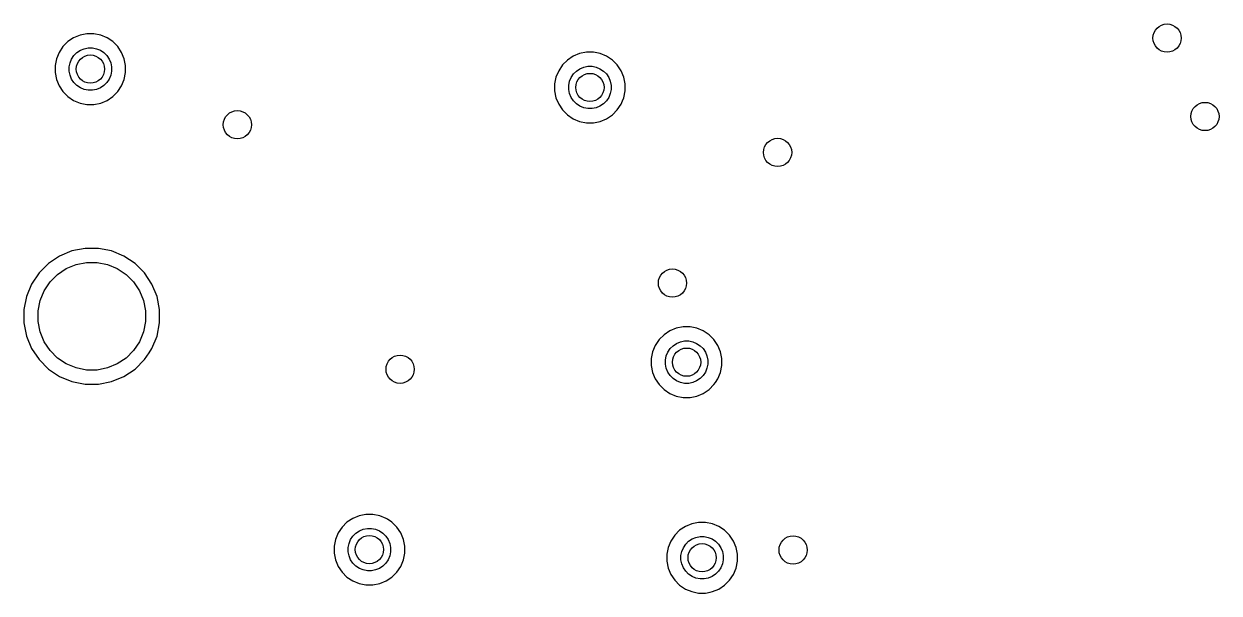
# Model space of a CAD drawing. Extents: x 76.5 to 170.2, y -170.2 to -83.1.
# Drawn here: x 116.35 to 133.29, y -130.2 to -122.14 of the extents above; entities that cross this region are included whole.
import ezdxf

# ---------------------------------------------------------------- set-up
doc = ezdxf.new("R2010")
doc.units = 0
doc.header["$MEASUREMENT"] = 0
doc.layers.add('BLACK', color=7, linetype='CONTINUOUS')

msp = doc.modelspace()

# ---------------------------------------------------------------- linework, layer by layer
at = {"layer": 'BLACK', "linetype": 'CONTINUOUS'}
for p, q in [((117.147, -122.295), (117.056, -122.333)), ((117.244, -122.276), (117.147, -122.295)), ((117.342, -122.276), (117.244, -122.276)), ((117.439, -122.295), (117.342, -122.276)), ((117.53, -122.333), (117.439, -122.295)), ((116.905, -122.457), (116.85, -122.539)), ((116.974, -122.387), (116.905, -122.457)), ((117.056, -122.333), (116.974, -122.387)), ((117.612, -122.387), (117.53, -122.333)), ((117.681, -122.457), (117.612, -122.387)), ((117.736, -122.539), (117.681, -122.457)), ((116.812, -122.63), (116.793, -122.726)), ((116.85, -122.539), (116.812, -122.63)), ((117.005, -122.688), (117.027, -122.634)), ((117.027, -122.634), (117.06, -122.584)), ((117.06, -122.584), (117.102, -122.543)), ((117.102, -122.543), (117.151, -122.51)), ((117.151, -122.51), (117.206, -122.487)), ((117.206, -122.487), (117.264, -122.476)), ((117.264, -122.476), (117.323, -122.476)), ((117.323, -122.476), (117.381, -122.487)), ((117.381, -122.487), (117.435, -122.51)), ((117.435, -122.51), (117.484, -122.543)), ((117.484, -122.543), (117.526, -122.584)), ((117.526, -122.584), (117.559, -122.634)), ((117.559, -122.634), (117.582, -122.688)), ((117.774, -122.63), (117.736, -122.539)), ((117.793, -122.726), (117.774, -122.63)), ((124.136, -122.593), (124.054, -122.647)), ((124.227, -122.555), (124.136, -122.593)), ((124.324, -122.536), (124.227, -122.555)), ((124.422, -122.536), (124.324, -122.536)), ((124.519, -122.555), (124.422, -122.536)), ((124.61, -122.593), (124.519, -122.555)), ((124.692, -122.647), (124.61, -122.593)), ((116.793, -122.726), (116.793, -122.825)), ((116.993, -122.746), (117.005, -122.688)), ((116.993, -122.805), (116.993, -122.746)), ((117.005, -122.863), (116.993, -122.805)), ((117.582, -122.688), (117.593, -122.746)), ((117.593, -122.805), (117.582, -122.863)), ((117.593, -122.746), (117.593, -122.805)), ((117.793, -122.825), (117.793, -122.726)), ((123.93, -122.799), (123.892, -122.89)), ((123.985, -122.717), (123.93, -122.799)), ((124.054, -122.647), (123.985, -122.717)), ((124.14, -122.844), (124.182, -122.803)), ((124.182, -122.803), (124.231, -122.77)), ((124.231, -122.77), (124.286, -122.747)), ((124.286, -122.747), (124.344, -122.736)), ((124.344, -122.736), (124.403, -122.736)), ((124.403, -122.736), (124.461, -122.747)), ((124.461, -122.747), (124.515, -122.77)), ((124.515, -122.77), (124.564, -122.803)), ((124.564, -122.803), (124.606, -122.844)), ((124.761, -122.717), (124.692, -122.647)), ((124.816, -122.799), (124.761, -122.717)), ((124.854, -122.89), (124.816, -122.799)), ((116.793, -122.825), (116.812, -122.922)), ((116.812, -122.922), (116.85, -123.013)), ((117.027, -122.918), (117.005, -122.863)), ((117.06, -122.967), (117.027, -122.918)), ((117.102, -123.009), (117.06, -122.967)), ((117.526, -122.967), (117.484, -123.009)), ((117.559, -122.918), (117.526, -122.967)), ((117.582, -122.863), (117.559, -122.918)), ((117.736, -123.013), (117.772, -122.925)), ((117.772, -122.925), (117.774, -122.922)), ((117.772, -122.925), (117.772, -122.925)), ((117.774, -122.922), (117.793, -122.825)), ((123.892, -122.89), (123.873, -122.986)), ((124.073, -123.006), (124.085, -122.948)), ((124.085, -122.948), (124.107, -122.894)), ((124.107, -122.894), (124.14, -122.844)), ((124.606, -122.844), (124.639, -122.894)), ((124.639, -122.894), (124.662, -122.948)), ((124.662, -122.948), (124.673, -123.006)), ((124.873, -122.986), (124.854, -122.89)), ((116.85, -123.013), (116.905, -123.094)), ((116.905, -123.094), (116.974, -123.164)), ((117.151, -123.042), (117.102, -123.009)), ((117.206, -123.064), (117.151, -123.042)), ((117.264, -123.076), (117.206, -123.064)), ((117.323, -123.076), (117.264, -123.076)), ((117.381, -123.064), (117.323, -123.076)), ((117.435, -123.042), (117.381, -123.064)), ((117.484, -123.009), (117.435, -123.042)), ((117.612, -123.164), (117.681, -123.094)), ((117.681, -123.094), (117.736, -123.013)), ((123.873, -122.986), (123.873, -123.085)), ((123.873, -123.085), (123.892, -123.182)), ((124.073, -123.065), (124.073, -123.006)), ((124.085, -123.123), (124.073, -123.065)), ((124.107, -123.178), (124.085, -123.123)), ((124.662, -123.123), (124.639, -123.178)), ((124.673, -123.065), (124.662, -123.123)), ((124.673, -123.006), (124.673, -123.065)), ((124.854, -123.182), (124.873, -123.085)), ((124.873, -123.085), (124.873, -122.986)), ((116.974, -123.164), (117.056, -123.219)), ((117.056, -123.219), (117.147, -123.256)), ((117.147, -123.256), (117.244, -123.276)), ((117.244, -123.276), (117.342, -123.276)), ((117.342, -123.276), (117.439, -123.256)), ((117.439, -123.256), (117.53, -123.219)), ((117.53, -123.219), (117.612, -123.164)), ((123.892, -123.182), (123.93, -123.273)), ((123.93, -123.273), (123.985, -123.354)), ((124.14, -123.227), (124.107, -123.178)), ((124.182, -123.269), (124.14, -123.227)), ((124.231, -123.302), (124.182, -123.269)), ((124.286, -123.324), (124.231, -123.302)), ((124.515, -123.302), (124.461, -123.324)), ((124.564, -123.269), (124.515, -123.302)), ((124.606, -123.227), (124.564, -123.269)), ((124.639, -123.178), (124.606, -123.227)), ((124.761, -123.354), (124.816, -123.273)), ((124.816, -123.273), (124.836, -123.224)), ((124.836, -123.224), (124.854, -123.182)), ((124.836, -123.224), (124.836, -123.224)), ((123.985, -123.354), (124.054, -123.424)), ((124.054, -123.424), (124.136, -123.479)), ((124.136, -123.479), (124.227, -123.516)), ((124.344, -123.336), (124.286, -123.324)), ((124.403, -123.336), (124.344, -123.336)), ((124.461, -123.324), (124.403, -123.336)), ((124.519, -123.516), (124.61, -123.479)), ((124.61, -123.479), (124.692, -123.424)), ((124.692, -123.424), (124.761, -123.354)), ((124.227, -123.516), (124.324, -123.536)), ((124.324, -123.536), (124.422, -123.536)), ((124.422, -123.536), (124.519, -123.516)), ((117.218, -125.314), (117.032, -125.351)), ((117.408, -125.314), (117.218, -125.314)), ((117.594, -125.351), (117.408, -125.314)), ((116.857, -125.423), (116.7, -125.528)), ((117.032, -125.351), (116.857, -125.423)), ((117.091, -125.543), (117.238, -125.514)), ((117.238, -125.514), (117.388, -125.514)), ((117.388, -125.514), (117.535, -125.543)), ((117.769, -125.423), (117.594, -125.351)), ((117.926, -125.528), (117.769, -125.423)), ((116.566, -125.662), (116.461, -125.82)), ((116.7, -125.528), (116.566, -125.662)), ((116.721, -125.79), (116.827, -125.684)), ((116.827, -125.684), (116.952, -125.6)), ((116.952, -125.6), (117.091, -125.543)), ((117.535, -125.543), (117.674, -125.6)), ((117.674, -125.6), (117.799, -125.684)), ((117.799, -125.684), (117.905, -125.79)), ((118.06, -125.662), (117.926, -125.528)), ((118.166, -125.82), (118.06, -125.662)), ((116.461, -125.82), (116.388, -125.995)), ((116.638, -125.915), (116.721, -125.79)), ((117.905, -125.79), (117.988, -125.915)), ((118.238, -125.995), (118.166, -125.82)), ((116.388, -125.995), (116.351, -126.181)), ((116.58, -126.053), (116.638, -125.915)), ((117.988, -125.915), (118.046, -126.053)), ((118.275, -126.181), (118.238, -125.995)), ((116.351, -126.181), (116.351, -126.37)), ((116.551, -126.201), (116.58, -126.053)), ((118.046, -126.053), (118.075, -126.201)), ((118.275, -126.37), (118.275, -126.181)), ((116.551, -126.351), (116.551, -126.201)), ((116.58, -126.498), (116.551, -126.351)), ((118.075, -126.351), (118.046, -126.498)), ((118.075, -126.201), (118.075, -126.351)), ((116.351, -126.37), (116.388, -126.556)), ((116.638, -126.637), (116.58, -126.498)), ((118.046, -126.498), (117.988, -126.637)), ((118.238, -126.556), (118.275, -126.37)), ((125.506, -126.483), (125.424, -126.537)), ((125.597, -126.445), (125.506, -126.483)), ((125.694, -126.426), (125.597, -126.445)), ((125.792, -126.426), (125.694, -126.426)), ((125.889, -126.445), (125.792, -126.426)), ((125.98, -126.483), (125.889, -126.445)), ((126.062, -126.537), (125.98, -126.483)), ((116.388, -126.556), (116.461, -126.731)), ((116.721, -126.761), (116.638, -126.637)), ((117.988, -126.637), (117.905, -126.761)), ((118.166, -126.731), (118.238, -126.556)), ((125.3, -126.689), (125.262, -126.78)), ((125.355, -126.607), (125.3, -126.689)), ((125.424, -126.537), (125.355, -126.607)), ((125.51, -126.734), (125.552, -126.693)), ((125.552, -126.693), (125.601, -126.66)), ((125.601, -126.66), (125.656, -126.637)), ((125.656, -126.637), (125.714, -126.626)), ((125.714, -126.626), (125.773, -126.626)), ((125.773, -126.626), (125.831, -126.637)), ((125.831, -126.637), (125.885, -126.66)), ((125.885, -126.66), (125.934, -126.693)), ((125.934, -126.693), (125.976, -126.734)), ((126.131, -126.607), (126.062, -126.537)), ((126.186, -126.689), (126.131, -126.607)), ((126.224, -126.78), (126.186, -126.689)), ((116.461, -126.731), (116.566, -126.889)), ((116.827, -126.868), (116.721, -126.761)), ((116.952, -126.951), (116.827, -126.868)), ((117.799, -126.868), (117.674, -126.951)), ((117.905, -126.761), (117.799, -126.868)), ((118.06, -126.889), (118.124, -126.793)), ((118.124, -126.793), (118.166, -126.731)), ((118.124, -126.793), (118.124, -126.793)), ((125.262, -126.78), (125.243, -126.876)), ((125.443, -126.896), (125.455, -126.838)), ((125.455, -126.838), (125.477, -126.784)), ((125.477, -126.784), (125.51, -126.734)), ((125.976, -126.734), (126.009, -126.784)), ((126.009, -126.784), (126.032, -126.838)), ((126.032, -126.838), (126.043, -126.896)), ((126.243, -126.876), (126.224, -126.78)), ((116.566, -126.889), (116.7, -127.023)), ((116.7, -127.023), (116.857, -127.128)), ((117.091, -127.008), (116.952, -126.951)), ((117.238, -127.038), (117.091, -127.008)), ((117.388, -127.038), (117.238, -127.038)), ((117.535, -127.008), (117.388, -127.038)), ((117.674, -126.951), (117.535, -127.008)), ((117.769, -127.128), (117.926, -127.023)), ((117.926, -127.023), (118.06, -126.889)), ((125.243, -126.876), (125.243, -126.975)), ((125.243, -126.975), (125.262, -127.072)), ((125.443, -126.955), (125.443, -126.896)), ((125.455, -127.013), (125.443, -126.955)), ((125.477, -127.068), (125.455, -127.013)), ((126.032, -127.013), (126.009, -127.068)), ((126.043, -126.955), (126.032, -127.013)), ((126.043, -126.896), (126.043, -126.955)), ((126.224, -127.072), (126.243, -126.975)), ((126.243, -126.975), (126.243, -126.876)), ((116.857, -127.128), (117.032, -127.201)), ((117.032, -127.201), (117.218, -127.238)), ((117.408, -127.238), (117.594, -127.201)), ((117.594, -127.201), (117.769, -127.128)), ((125.262, -127.072), (125.3, -127.163)), ((125.3, -127.163), (125.355, -127.244)), ((125.51, -127.117), (125.477, -127.068)), ((125.552, -127.159), (125.51, -127.117)), ((125.601, -127.192), (125.552, -127.159)), ((125.656, -127.214), (125.601, -127.192)), ((125.885, -127.192), (125.831, -127.214)), ((125.934, -127.159), (125.885, -127.192)), ((125.976, -127.117), (125.934, -127.159)), ((126.009, -127.068), (125.976, -127.117)), ((126.151, -127.215), (126.186, -127.163)), ((126.186, -127.163), (126.224, -127.072)), ((117.218, -127.238), (117.408, -127.238)), ((125.355, -127.244), (125.424, -127.314)), ((125.424, -127.314), (125.506, -127.369)), ((125.506, -127.369), (125.597, -127.406)), ((125.714, -127.226), (125.656, -127.214)), ((125.773, -127.226), (125.714, -127.226)), ((125.831, -127.214), (125.773, -127.226)), ((125.889, -127.406), (125.98, -127.369)), ((125.98, -127.369), (126.062, -127.314)), ((126.062, -127.314), (126.131, -127.244)), ((126.131, -127.244), (126.151, -127.216)), ((126.151, -127.216), (126.151, -127.215)), ((125.597, -127.406), (125.694, -127.426)), ((125.694, -127.426), (125.792, -127.426)), ((125.792, -127.426), (125.889, -127.406)), ((120.929, -129.192), (120.86, -129.262)), ((121.011, -129.138), (120.929, -129.192)), ((121.102, -129.1), (121.011, -129.138)), ((121.199, -129.081), (121.102, -129.1)), ((121.297, -129.081), (121.199, -129.081)), ((121.394, -129.1), (121.297, -129.081)), ((121.485, -129.138), (121.394, -129.1)), ((121.503, -129.15), (121.485, -129.138)), ((121.567, -129.192), (121.503, -129.15)), ((121.636, -129.262), (121.567, -129.192)), ((125.817, -129.215), (125.726, -129.253)), ((125.914, -129.196), (125.817, -129.215)), ((126.012, -129.196), (125.914, -129.196)), ((126.109, -129.215), (126.012, -129.196)), ((126.2, -129.253), (126.109, -129.215)), ((120.805, -129.344), (120.767, -129.435)), ((120.86, -129.262), (120.805, -129.344)), ((120.982, -129.439), (121.015, -129.389)), ((121.015, -129.389), (121.057, -129.348)), ((121.057, -129.348), (121.106, -129.315)), ((121.106, -129.315), (121.161, -129.292)), ((121.161, -129.292), (121.219, -129.281)), ((121.219, -129.281), (121.278, -129.281)), ((121.278, -129.281), (121.336, -129.292)), ((121.336, -129.292), (121.39, -129.315)), ((121.39, -129.315), (121.439, -129.348)), ((121.439, -129.348), (121.481, -129.389)), ((121.481, -129.389), (121.514, -129.439)), ((121.691, -129.344), (121.636, -129.262)), ((121.729, -129.435), (121.691, -129.344)), ((125.575, -129.377), (125.52, -129.459)), ((125.644, -129.307), (125.575, -129.377)), ((125.726, -129.253), (125.644, -129.307)), ((125.821, -129.43), (125.876, -129.407)), ((125.876, -129.407), (125.934, -129.396)), ((125.934, -129.396), (125.993, -129.396)), ((125.993, -129.396), (126.051, -129.407)), ((126.051, -129.407), (126.105, -129.43)), ((126.282, -129.307), (126.2, -129.253)), ((126.351, -129.377), (126.282, -129.307)), ((126.406, -129.459), (126.351, -129.377)), ((120.767, -129.435), (120.748, -129.531)), ((120.748, -129.531), (120.748, -129.63)), ((120.948, -129.551), (120.96, -129.493)), ((120.948, -129.61), (120.948, -129.551)), ((120.96, -129.493), (120.982, -129.439)), ((121.514, -129.439), (121.537, -129.493)), ((121.537, -129.493), (121.548, -129.551)), ((121.548, -129.551), (121.548, -129.61)), ((121.748, -129.531), (121.729, -129.435)), ((121.748, -129.63), (121.748, -129.531)), ((125.482, -129.55), (125.463, -129.646)), ((125.52, -129.459), (125.482, -129.55)), ((125.675, -129.608), (125.697, -129.554)), ((125.697, -129.554), (125.73, -129.504)), ((125.73, -129.504), (125.772, -129.463)), ((125.772, -129.463), (125.821, -129.43)), ((126.105, -129.43), (126.154, -129.463)), ((126.154, -129.463), (126.196, -129.504)), ((126.196, -129.504), (126.229, -129.554)), ((126.229, -129.554), (126.252, -129.608)), ((126.444, -129.55), (126.406, -129.459)), ((126.463, -129.646), (126.444, -129.55)), ((120.748, -129.63), (120.767, -129.727)), ((120.767, -129.727), (120.805, -129.818)), ((120.96, -129.668), (120.948, -129.61)), ((120.982, -129.723), (120.96, -129.668)), ((121.015, -129.772), (120.982, -129.723)), ((121.514, -129.723), (121.481, -129.772)), ((121.537, -129.668), (121.514, -129.723)), ((121.548, -129.61), (121.537, -129.668)), ((121.691, -129.818), (121.729, -129.727)), ((121.729, -129.727), (121.748, -129.63)), ((125.463, -129.646), (125.463, -129.745)), ((125.463, -129.745), (125.482, -129.842)), ((125.663, -129.666), (125.675, -129.608)), ((125.663, -129.725), (125.663, -129.666)), ((125.675, -129.783), (125.663, -129.725)), ((126.252, -129.608), (126.263, -129.666)), ((126.263, -129.725), (126.252, -129.783)), ((126.263, -129.666), (126.263, -129.725)), ((126.444, -129.842), (126.463, -129.745)), ((126.463, -129.745), (126.463, -129.646)), ((120.805, -129.818), (120.86, -129.899)), ((120.86, -129.899), (120.929, -129.969)), ((121.057, -129.814), (121.015, -129.772)), ((121.106, -129.847), (121.057, -129.814)), ((121.161, -129.869), (121.106, -129.847)), ((121.219, -129.881), (121.161, -129.869)), ((121.278, -129.881), (121.219, -129.881)), ((121.336, -129.869), (121.278, -129.881)), ((121.39, -129.847), (121.336, -129.869)), ((121.439, -129.814), (121.39, -129.847)), ((121.481, -129.772), (121.439, -129.814)), ((121.567, -129.969), (121.636, -129.899)), ((121.636, -129.899), (121.691, -129.818)), ((125.482, -129.842), (125.52, -129.933)), ((125.697, -129.838), (125.675, -129.783)), ((125.73, -129.887), (125.697, -129.838)), ((125.772, -129.929), (125.73, -129.887)), ((126.196, -129.887), (126.154, -129.929)), ((126.229, -129.838), (126.196, -129.887)), ((126.252, -129.783), (126.229, -129.838)), ((126.406, -129.933), (126.444, -129.842)), ((120.929, -129.969), (121.011, -130.024)), ((121.011, -130.024), (121.102, -130.061)), ((121.102, -130.061), (121.199, -130.081)), ((121.199, -130.081), (121.297, -130.081)), ((121.297, -130.081), (121.394, -130.061)), ((121.394, -130.061), (121.485, -130.024)), ((121.485, -130.024), (121.567, -129.969)), ((125.52, -129.933), (125.575, -130.014)), ((125.575, -130.014), (125.644, -130.084)), ((125.644, -130.084), (125.726, -130.139)), ((125.821, -129.962), (125.772, -129.929)), ((125.876, -129.984), (125.821, -129.962)), ((125.934, -129.996), (125.876, -129.984)), ((125.993, -129.996), (125.934, -129.996)), ((126.051, -129.984), (125.993, -129.996)), ((126.105, -129.962), (126.051, -129.984)), ((126.154, -129.929), (126.105, -129.962)), ((126.2, -130.139), (126.282, -130.084)), ((126.282, -130.084), (126.351, -130.014)), ((126.351, -130.014), (126.406, -129.933)), ((125.726, -130.139), (125.817, -130.176)), ((125.817, -130.176), (125.914, -130.196)), ((125.914, -130.196), (126.012, -130.196)), ((126.012, -130.196), (126.079, -130.182)), ((126.079, -130.182), (126.109, -130.176)), ((126.079, -130.182), (126.079, -130.182)), ((126.109, -130.176), (126.2, -130.139))]:
    msp.add_line(p, q, dxfattribs=at)
at = {"layer": 'BLACK'}
for centre in [(132.553, -122.336), (117.293, -122.776), (124.373, -123.036), (133.09, -123.447), (119.376, -123.563), (127.033, -123.956), (125.543, -125.806), (121.683, -127.026), (125.743, -126.926), (121.248, -129.581), (127.253, -129.586), (125.963, -129.696)]:
    msp.add_circle(centre, 0.2, dxfattribs=at)

doc.saveas('drawing.dxf')
